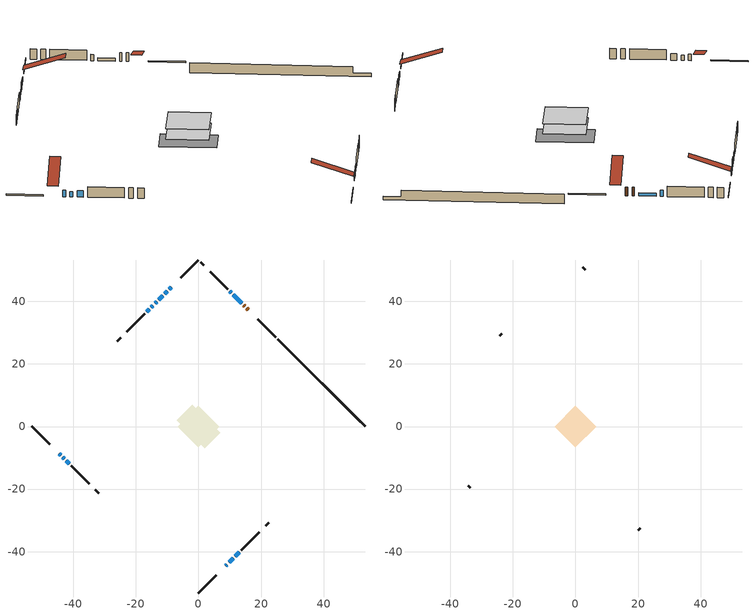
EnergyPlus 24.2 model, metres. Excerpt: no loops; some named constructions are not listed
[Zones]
conditioned space
 floor adiabatic (AdiabaticFloorConstruction): -6.67,0 0,6.67 6.67,0 0,-6.67 z1.31
 floor foundation (Slab1 construction): -6.98,1.95 -1.95,6.98 6.98,-1.95 1.95,-6.98 z-1.01
 wall outside (RimJoist1 construction): 0,-53.21 5.73,-47.49 / -53.21,0 -47.49,-5.73 / 0,53.21 -5.73,47.49 / 24.62,28.59 18.9,34.32 z1.31:1.61
 wall outside (AdiabaticWallConstruction 1): 15.87,37.34 15.45,37.76 / 14.8,38.41 14.44,38.77 z1.31:3.34
 wall outside (AdiabaticWallConstruction): 8.75,-44.46 9.09,-44.12 / -43.36,-9.86 -42.9,-10.31 z1.31:2.53; -44.46,-8.75 -44.01,-9.2 / 10.44,42.77 10.01,43.21 / 11.74,-41.48 13.07,-40.14 z1.31:2.76; 13.79,39.42 11.09,42.12 z1.31:2.02; -8.75,44.46 -9.29,43.92 z1.31:2.48; -9.95,43.27 -10.77,42.44 / -14.56,38.65 -15.08,38.13 / -15.74,37.48 -16.56,36.65 z1.31:2.45; -11.43,41.78 -12.72,40.49 z1.31:3.39; -13.38,39.83 -13.9,39.31 z1.31:2.3; 9.75,-43.46 11.08,-42.13 z1.31:2.91; -42.25,-10.96 -41.28,-11.93 z1.31:2.78
 wall outside (Wall1 construction): 13.72,-39.49 19.37,-33.84 / -40.62,-12.59 -34.98,-18.23 / -17.22,35.99 -22.86,30.35 / 9.35,43.86 3.7,49.51 z1.31:3.75
 wall outside (Wall3 construction): 21.41,-31.8 22.42,-30.8 / -32.93,-20.28 -31.93,-21.28 / -24.91,28.3 -25.91,27.3 / 1.66,51.55 0.66,52.55 z1.31:3.75
 wall foundation (FoundationWall1 construction): 25.28,27.93,-1.01 25.28,27.93,1.31 50.42,2.79,1.31 50.42,2.79,-0.19 53.21,0,-0.19 53.21,0,-1.01
 window (WindowConstruction 9): 8.75,-44.46 9.09,-44.12 z1.31:2.53
 window (WindowConstruction 8): -44.46,-8.75 -44.01,-9.2 z1.31:2.76
 window (WindowConstruction 13): -43.36,-9.86 -42.91,-10.31 z1.31:2.53
 window (WindowConstruction 10): 13.79,39.42 11.09,42.12 z1.31:2.02
 window (WindowConstruction 11): -8.75,44.46 -9.29,43.92 z1.31:2.48
 window (WindowConstruction 12): -9.95,43.26 -10.77,42.44 z1.31:2.45
 window (WindowConstruction): 10.44,42.77 10.01,43.2 z1.31:2.76
 window (WindowConstruction 1): -11.43,41.78 -12.72,40.49 z1.31:3.39
 window (WindowConstruction 2): -13.38,39.83 -13.9,39.31 z1.31:2.3
 window (WindowConstruction 3): -14.56,38.65 -15.08,38.13 z1.31:2.45
 window (WindowConstruction 4): -15.74,37.48 -16.56,36.65 z1.31:2.45
 window (WindowConstruction 5): 9.75,-43.46 11.08,-42.13 z1.31:2.91
 window (WindowConstruction 6): 11.74,-41.48 13.07,-40.15 z1.31:2.76
 window (WindowConstruction 7): -42.25,-10.96 -41.28,-11.93 z1.31:2.78
 door (Door): 15.87,37.34 15.45,37.76 z1.31:3.34
 door (Door 1): 14.8,38.41 14.45,38.77 z1.31:3.34
 ceiling adiabatic (AdiabaticFloorConstruction): 0,-6.67 6.67,0 0,6.67 -6.67,0 z1.31
attic - vented
 floor to conditioned space (Floor1 construction Reversed): -6.67,0 0,6.67 6.67,0 0,-6.67 z3.75
 wall outside (Wall2 construction): 20.03,-33.19 20.76,-32.46 / -34.32,-18.89 -33.59,-19.62 / -23.52,29.69 -24.25,28.96 / 3.05,50.16 2.32,50.89 z1.31:3.75
 roof outside (Roof1 construction): 8.09,-45.12,3.75 1.6,-38.62,6.81 -0.11,-40.33,6.81 6.38,-46.83,3.75; -45.12,-8.09,3.75 -38.62,-1.6,6.81 -40.33,0.11,6.81 -46.83,-6.38,3.75; -8.09,45.12,3.75 -1.6,38.62,6.81 0.11,40.33,6.81 -6.38,46.83,3.75; 16.53,36.68,3.75 10.03,30.19,6.81 11.74,28.48,6.81 18.24,34.97,3.75
[Material] Roughness=Rough; Thermal Absorptance=0.9
Name | Thickness {m} | Conductivity {W/m-K} | Density {kg/m3} | Specific Heat {J/kg-K} | Solar Absorptance | Visible Absorptance
ceiling loosefill ins | 0.169333 | 0.0480833 | 16.02 | 1046.75 | 0.7 | 0.7
ceiling stud and cavity | 0.1397 | 0.0758482 | 65.682 | 1177.47 | 0.7 | 0.7
gypsum board | 0.0127 | 0.160291 | 801 | 837.4 | 0.6 | 0.6
[Construction]
Floor1 construction: ceiling loosefill ins, ceiling stud and cavity, gypsum board
[Schedule:Day:Interval]
interior lighting schedule day: No, 01:00, 0.108182, 04:00, 0.0901515, 05:00, 0.0991667, 06:00, 0.162273, 07:00, 0.270455, 08:00, 0.342576, 10:00, 0.369621, 11:00, 0.351591, 12:00, 0.333561, 13:00, 0.324545, 14:00, 0.31553, 15:00, 0.333561, 16:00, 0.369621, 17:00, 0.450758, 18:00, 0.585985, 19:00, 0.775303, 20:00, 0.955606, 21:00, 0.991667, 22:00, 0.712197, 23:00, 0.360606, 24:00, 0.162273
interior lighting schedule day 1: No, 01:00, 0.100909, 04:00, 0.0840909, 05:00, 0.0925, 06:00, 0.151364, 07:00, 0.252273, 08:00, 0.319545, 10:00, 0.344773, 11:00, 0.327955, 12:00, 0.311136, 13:00, 0.302727, 14:00, 0.294318, 15:00, 0.311136, 16:00, 0.344773, 17:00, 0.420455, 18:00, 0.546591, 19:00, 0.723182, 20:00, 0.891364, 21:00, 0.925, 22:00, 0.664318, 23:00, 0.336364, 24:00, 0.151364
interior lighting schedule day 2: No, 01:00, 0.0927273, 04:00, 0.0772727, 05:00, 0.085, 06:00, 0.139091, 07:00, 0.231818, 08:00, 0.293636, 10:00, 0.316818, 11:00, 0.301364, 12:00, 0.285909, 13:00, 0.278182, 14:00, 0.270455, 15:00, 0.285909, 16:00, 0.316818, 17:00, 0.386364, 18:00, 0.502273, 19:00, 0.664545, 20:00, 0.819091, 21:00, 0.85, 22:00, 0.610455, 23:00, 0.309091, 24:00, 0.139091
interior lighting schedule day 3: No, 01:00, 0.0845455, 04:00, 0.0704545, 05:00, 0.0775, 06:00, 0.126818, 07:00, 0.211364, 08:00, 0.267727, 10:00, 0.288864, 11:00, 0.274773, 12:00, 0.260682, 13:00, 0.253636, 14:00, 0.246591, 15:00, 0.260682, 16:00, 0.288864, 17:00, 0.352273, 18:00, 0.457955, 19:00, 0.605909, 20:00, 0.746818, 21:00, 0.775, 22:00, 0.556591, 23:00, 0.281818, 24:00, 0.126818
interior lighting schedule day 4: No, 01:00, 0.0763636, 04:00, 0.0636364, 05:00, 0.07, 06:00, 0.114545, 07:00, 0.190909, 08:00, 0.241818, 10:00, 0.260909, 11:00, 0.248182, 12:00, 0.235455, 13:00, 0.229091, 14:00, 0.222727, 15:00, 0.235455, 16:00, 0.260909, 17:00, 0.318182, 18:00, 0.413636, 19:00, 0.547273, 20:00, 0.674545, 21:00, 0.7, 22:00, 0.502727, 23:00, 0.254545, 24:00, 0.114545
interior lighting schedule day 5: No, 01:00, 0.0727273, 04:00, 0.0606061, 05:00, 0.0666667, 06:00, 0.109091, 07:00, 0.181818, 08:00, 0.230303, 10:00, 0.248485, 11:00, 0.236364, 12:00, 0.224242, 13:00, 0.218182, 14:00, 0.212121, 15:00, 0.224242, 16:00, 0.248485, 17:00, 0.30303, 18:00, 0.393939, 19:00, 0.521212, 20:00, 0.642424, 21:00, 0.666667, 22:00, 0.478788, 23:00, 0.242424, 24:00, 0.109091
interior lighting schedule day 6: No, 01:00, 0.0745455, 04:00, 0.0621212, 05:00, 0.0683333, 06:00, 0.111818, 07:00, 0.186364, 08:00, 0.236061, 10:00, 0.254697, 11:00, 0.242273, 12:00, 0.229848, 13:00, 0.223636, 14:00, 0.217424, 15:00, 0.229848, 16:00, 0.254697, 17:00, 0.310606, 18:00, 0.403788, 19:00, 0.534242, 20:00, 0.658485, 21:00, 0.683333, 22:00, 0.490758, 23:00, 0.248485, 24:00, 0.111818
interior lighting schedule day 7: No, 01:00, 0.08, 04:00, 0.0666667, 05:00, 0.0733333, 06:00, 0.12, 07:00, 0.2, 08:00, 0.253333, 10:00, 0.273333, 11:00, 0.26, 12:00, 0.246667, 13:00, 0.24, 14:00, 0.233333, 15:00, 0.246667, 16:00, 0.273333, 17:00, 0.333333, 18:00, 0.433333, 19:00, 0.573333, 20:00, 0.706667, 21:00, 0.733333, 22:00, 0.526667, 23:00, 0.266667, 24:00, 0.12
interior lighting schedule day 8: No, 01:00, 0.0890909, 04:00, 0.0742424, 05:00, 0.0816667, 06:00, 0.133636, 07:00, 0.222727, 08:00, 0.282121, 10:00, 0.304394, 11:00, 0.289545, 12:00, 0.274697, 13:00, 0.267273, 14:00, 0.259848, 15:00, 0.274697, 16:00, 0.304394, 17:00, 0.371212, 18:00, 0.482576, 19:00, 0.638485, 20:00, 0.78697, 21:00, 0.816667, 22:00, 0.586515, 23:00, 0.29697, 24:00, 0.133636
interior lighting schedule day 9: No, 01:00, 0.0972727, 04:00, 0.0810606, 05:00, 0.0891667, 06:00, 0.145909, 07:00, 0.243182, 08:00, 0.30803, 10:00, 0.332348, 11:00, 0.316136, 12:00, 0.299924, 13:00, 0.291818, 14:00, 0.283712, 15:00, 0.299924, 16:00, 0.332348, 17:00, 0.405303, 18:00, 0.526894, 19:00, 0.697121, 20:00, 0.859242, 21:00, 0.891667, 22:00, 0.640379, 23:00, 0.324242, 24:00, 0.145909
interior lighting schedule day 10: No, 01:00, 0.105455, 04:00, 0.0878788, 05:00, 0.0966667, 06:00, 0.158182, 07:00, 0.263636, 08:00, 0.333939, 10:00, 0.360303, 11:00, 0.342727, 12:00, 0.325152, 13:00, 0.316364, 14:00, 0.307576, 15:00, 0.325152, 16:00, 0.360303, 17:00, 0.439394, 18:00, 0.571212, 19:00, 0.755758, 20:00, 0.931515, 21:00, 0.966667, 22:00, 0.694242, 23:00, 0.351515, 24:00, 0.158182
interior lighting schedule day 11: No, 01:00, 0.109091, 04:00, 0.0909091, 05:00, 0.1, 06:00, 0.163636, 07:00, 0.272727, 08:00, 0.345455, 10:00, 0.372727, 11:00, 0.354545, 12:00, 0.336364, 13:00, 0.327273, 14:00, 0.318182, 15:00, 0.336364, 16:00, 0.372727, 17:00, 0.454545, 18:00, 0.590909, 19:00, 0.781818, 20:00, 0.963636, 21:00, 1, 22:00, 0.718182, 23:00, 0.363636, 24:00, 0.163636
interior lighting schedule default day; occupants schedule default day; clothes dryer schedule default day; cooking range schedule default day; mech vent bath fan 0 schedule default day; mech vent range fan 0 schedule default day; misc plug loads schedule default day; general water use schedule default day; heating setpoint default day; cooling setpoint default day; clothes dryer exhaust 0 schedule default day; cooling season schedule day; cooling season schedule day 2; cooling season schedule default day; exterior lighting schedule default day; natural vent schedule default day: No, 24:00, 0
occupants schedule day: No, 05:00, 0.426829, 06:00, 0.719512, 07:00, 1, 08:00, 0.670732, 09:00, 0.329268, 14:00, 0.170732, 15:00, 0.231707, 16:00, 0.329268, 17:00, 0.5, 18:00, 0.670732, 19:00, 0.829268, 21:00, 1, 22:00, 0.853659, 23:00, 0.646341, 24:00, 0.426829
clothes dryer schedule day; clothes dryer exhaust 0 schedule day: No, 01:00, 0.123457, 02:00, 0.0740741, 03:00, 0.0493827, 04:00, 0.0246914, 05:00, 0.0493827, 06:00, 0.0740741, 07:00, 0.197531, 08:00, 0.395062, 09:00, 0.592593, 10:00, 0.839506, 11:00, 0.962963, 12:00, 1, 13:00, 0.91358, 14:00, 0.82716, 15:00, 0.716049, 16:00, 0.753086, 17:00, 0.679012, 18:00, 0.666667, 20:00, 0.62963, 21:00, 0.641975, 22:00, 0.666667, 23:00, 0.54321, 24:00, 0.296296
cooking range schedule day: No, 05:00, 0.0597015, 06:00, 0.11194, 07:00, 0.171642, 08:00, 0.291045, 11:00, 0.343284, 12:00, 0.402985, 13:00, 0.462687, 14:00, 0.343284, 15:00, 0.291045, 16:00, 0.402985, 17:00, 0.567164, 18:00, 1, 19:00, 0.850746, 20:00, 0.432836, 21:00, 0.291045, 22:00, 0.231343, 23:00, 0.171642, 24:00, 0.11194
mech vent bath fan 0 schedule day: No, 07:00, 0, 08:00, 1, 09:00, 0.2, 24:00, 0
mech vent range fan 0 schedule day: No, 18:00, 0, 19:00, 1, 20:00, 0.2, 24:00, 0
misc plug loads schedule day: No, 06:00, 0.705882, 07:00, 0.745098, 08:00, 0.803922, 15:00, 0.823529, 16:00, 0.862745, 17:00, 0.921569, 18:00, 0.980392, 19:00, 1, 20:00, 0.980392, 21:00, 0.941176, 22:00, 0.862745, 23:00, 0.784314, 24:00, 0.72549
general water use schedule day: No, 01:00, 0.315068, 03:00, 0.287671, 04:00, 0.342466, 05:00, 0.369863, 06:00, 0.520548, 07:00, 0.60274, 08:00, 0.534247, 10:00, 0.506849, 11:00, 0.465753, 14:00, 0.479452, 15:00, 0.534247, 16:00, 0.589041, 17:00, 0.69863, 18:00, 0.876712, 19:00, 0.890411, 20:00, 0.986301, 21:00, 1, 22:00, 0.863014, 23:00, 0.616438, 24:00, 0.465753
heating setpoint day: No, 07:00, 18, 23:00, 21, 24:00, 18
cooling setpoint day: No, 24:00, 25
cooling season schedule day 1: No, 24:00, 1
exterior lighting schedule day: No, 01:00, 0.566667, 03:00, 0.524167, 05:00, 0.495833, 06:00, 0.5525, 07:00, 0.623333, 08:00, 0.580833, 09:00, 0.439167, 10:00, 0.354167, 12:00, 0.34, 13:00, 0.354167, 14:00, 0.396667, 15:00, 0.425, 16:00, 0.495833, 17:00, 0.623333, 18:00, 0.793333, 19:00, 0.906667, 20:00, 0.963333, 21:00, 0.991667, 22:00, 0.920833, 23:00, 0.793333, 24:00, 0.665833
exterior lighting schedule day 1: No, 01:00, 0.528571, 03:00, 0.488929, 05:00, 0.4625, 06:00, 0.515357, 07:00, 0.581429, 08:00, 0.541786, 09:00, 0.409643, 10:00, 0.330357, 12:00, 0.317143, 13:00, 0.330357, 14:00, 0.37, 15:00, 0.396429, 16:00, 0.4625, 17:00, 0.581429, 18:00, 0.74, 19:00, 0.845714, 20:00, 0.898571, 21:00, 0.925, 22:00, 0.858929, 23:00, 0.74, 24:00, 0.621071
exterior lighting schedule day 10: No, 01:00, 0.552381, 03:00, 0.510952, 05:00, 0.483333, 06:00, 0.538571, 07:00, 0.607619, 08:00, 0.56619, 09:00, 0.428095, 10:00, 0.345238, 12:00, 0.331429, 13:00, 0.345238, 14:00, 0.386667, 15:00, 0.414286, 16:00, 0.483333, 17:00, 0.607619, 18:00, 0.773333, 19:00, 0.88381, 20:00, 0.939048, 21:00, 0.966667, 22:00, 0.897619, 23:00, 0.773333, 24:00, 0.649048
exterior lighting schedule day 11: No, 01:00, 0.571429, 03:00, 0.528571, 05:00, 0.5, 06:00, 0.557143, 07:00, 0.628571, 08:00, 0.585714, 09:00, 0.442857, 10:00, 0.357143, 12:00, 0.342857, 13:00, 0.357143, 14:00, 0.4, 15:00, 0.428571, 16:00, 0.5, 17:00, 0.628571, 18:00, 0.8, 19:00, 0.914286, 20:00, 0.971429, 21:00, 1, 22:00, 0.928571, 23:00, 0.8, 24:00, 0.671429
exterior lighting schedule day 2: No, 01:00, 0.485714, 03:00, 0.449286, 05:00, 0.425, 06:00, 0.473571, 07:00, 0.534286, 08:00, 0.497857, 09:00, 0.376429, 10:00, 0.303571, 12:00, 0.291429, 13:00, 0.303571, 14:00, 0.34, 15:00, 0.364286, 16:00, 0.425, 17:00, 0.534286, 18:00, 0.68, 19:00, 0.777143, 20:00, 0.825714, 21:00, 0.85, 22:00, 0.789286, 23:00, 0.68, 24:00, 0.570714
exterior lighting schedule day 3: No, 01:00, 0.442857, 03:00, 0.409643, 05:00, 0.3875, 06:00, 0.431786, 07:00, 0.487143, 08:00, 0.453929, 09:00, 0.343214, 10:00, 0.276786, 12:00, 0.265714, 13:00, 0.276786, 14:00, 0.31, 15:00, 0.332143, 16:00, 0.3875, 17:00, 0.487143, 18:00, 0.62, 19:00, 0.708571, 20:00, 0.752857, 21:00, 0.775, 22:00, 0.719643, 23:00, 0.62, 24:00, 0.520357
exterior lighting schedule day 4: No, 01:00, 0.4, 03:00, 0.37, 05:00, 0.35, 06:00, 0.39, 07:00, 0.44, 08:00, 0.41, 09:00, 0.31, 10:00, 0.25, 12:00, 0.24, 13:00, 0.25, 14:00, 0.28, 15:00, 0.3, 16:00, 0.35, 17:00, 0.44, 18:00, 0.56, 19:00, 0.64, 20:00, 0.68, 21:00, 0.7, 22:00, 0.65, 23:00, 0.56, 24:00, 0.47
exterior lighting schedule day 5: No, 01:00, 0.380952, 03:00, 0.352381, 05:00, 0.333333, 06:00, 0.371429, 07:00, 0.419048, 08:00, 0.390476, 09:00, 0.295238, 10:00, 0.238095, 12:00, 0.228571, 13:00, 0.238095, 14:00, 0.266667, 15:00, 0.285714, 16:00, 0.333333, 17:00, 0.419048, 18:00, 0.533333, 19:00, 0.609524, 20:00, 0.647619, 21:00, 0.666667, 22:00, 0.619048, 23:00, 0.533333, 24:00, 0.447619
exterior lighting schedule day 6: No, 01:00, 0.390476, 03:00, 0.36119, 05:00, 0.341667, 06:00, 0.380714, 07:00, 0.429524, 08:00, 0.400238, 09:00, 0.302619, 10:00, 0.244048, 12:00, 0.234286, 13:00, 0.244048, 14:00, 0.273333, 15:00, 0.292857, 16:00, 0.341667, 17:00, 0.429524, 18:00, 0.546667, 19:00, 0.624762, 20:00, 0.66381, 21:00, 0.683333, 22:00, 0.634524, 23:00, 0.546667, 24:00, 0.45881
exterior lighting schedule day 7: No, 01:00, 0.419048, 03:00, 0.387619, 05:00, 0.366667, 06:00, 0.408571, 07:00, 0.460952, 08:00, 0.429524, 09:00, 0.324762, 10:00, 0.261905, 12:00, 0.251429, 13:00, 0.261905, 14:00, 0.293333, 15:00, 0.314286, 16:00, 0.366667, 17:00, 0.460952, 18:00, 0.586667, 19:00, 0.670476, 20:00, 0.712381, 21:00, 0.733333, 22:00, 0.680952, 23:00, 0.586667, 24:00, 0.492381
exterior lighting schedule day 8: No, 01:00, 0.466667, 03:00, 0.431667, 05:00, 0.408333, 06:00, 0.455, 07:00, 0.513333, 08:00, 0.478333, 09:00, 0.361667, 10:00, 0.291667, 12:00, 0.28, 13:00, 0.291667, 14:00, 0.326667, 15:00, 0.35, 16:00, 0.408333, 17:00, 0.513333, 18:00, 0.653333, 19:00, 0.746667, 20:00, 0.793333, 21:00, 0.816667, 22:00, 0.758333, 23:00, 0.653333, 24:00, 0.548333
exterior lighting schedule day 9: No, 01:00, 0.509524, 03:00, 0.47131, 05:00, 0.445833, 06:00, 0.496786, 07:00, 0.560476, 08:00, 0.522262, 09:00, 0.394881, 10:00, 0.318452, 12:00, 0.305714, 13:00, 0.318452, 14:00, 0.356667, 15:00, 0.382143, 16:00, 0.445833, 17:00, 0.560476, 18:00, 0.713333, 19:00, 0.815238, 20:00, 0.86619, 21:00, 0.891667, 22:00, 0.827976, 23:00, 0.713333, 24:00, 0.59869
[Schedule:Week:Daily]
heating setpoint Week Rule - Jan1-Dec31: heating setpoint day, heating setpoint day, heating setpoint day, heating setpoint day, heating setpoint day, heating setpoint day, heating setpoint day, heating setpoint default day, heating setpoint default day, heating setpoint default day, heating setpoint default day, heating setpoint default day
clothes dryer exhaust 0 schedule Week Rule - Jan1-Dec31: clothes dryer exhaust 0 schedule day, clothes dryer exhaust 0 schedule day, clothes dryer exhaust 0 schedule day, clothes dryer exhaust 0 schedule day, clothes dryer exhaust 0 schedule day, clothes dryer exhaust 0 schedule day, clothes dryer exhaust 0 schedule day, clothes dryer exhaust 0 schedule default day, clothes dryer exhaust 0 schedule default day, clothes dryer exhaust 0 schedule default day, clothes dryer exhaust 0 schedule default day, clothes dryer exhaust 0 schedule default day
cooling season schedule Week Rule - Jan1-May26: cooling season schedule day, cooling season schedule day, cooling season schedule day, cooling season schedule day, cooling season schedule day, cooling season schedule day, cooling season schedule day, cooling season schedule default day, cooling season schedule default day, cooling season schedule default day, cooling season schedule default day, cooling season schedule default day
cooling season schedule Week Rule - May27-Jun2: cooling season schedule day, cooling season schedule day, cooling season schedule day, cooling season schedule day, cooling season schedule day, cooling season schedule day 1, cooling season schedule day 1, cooling season schedule default day, cooling season schedule default day, cooling season schedule default day, cooling season schedule default day, cooling season schedule default day
cooling season schedule Week Rule - Jun3-Aug25: cooling season schedule day 1, cooling season schedule day 1, cooling season schedule day 1, cooling season schedule day 1, cooling season schedule day 1, cooling season schedule day 1, cooling season schedule day 1, cooling season schedule default day, cooling season schedule default day, cooling season schedule default day, cooling season schedule default day, cooling season schedule default day
cooling season schedule Week Rule - Aug26-Sep1: cooling season schedule day 1, cooling season schedule day 1, cooling season schedule day 1, cooling season schedule day 1, cooling season schedule day 1, cooling season schedule day 1, cooling season schedule day 2, cooling season schedule default day, cooling season schedule default day, cooling season schedule default day, cooling season schedule default day, cooling season schedule default day
cooling season schedule Week Rule - Sep2-Dec31: cooling season schedule day 2, cooling season schedule day 2, cooling season schedule day 2, cooling season schedule day 2, cooling season schedule day 2, cooling season schedule day 2, cooling season schedule day 2, cooling season schedule default day, cooling season schedule default day, cooling season schedule default day, cooling season schedule default day, cooling season schedule default day
exterior lighting schedule Week Rule - Oct7-Oct27: exterior lighting schedule day 9, exterior lighting schedule day 9, exterior lighting schedule day 9, exterior lighting schedule day 9, exterior lighting schedule day 9, exterior lighting schedule day 9, exterior lighting schedule day 9, exterior lighting schedule default day, exterior lighting schedule default day, exterior lighting schedule default day, exterior lighting schedule default day, exterior lighting schedule default day
exterior lighting schedule Week Rule - Oct28-Nov3: exterior lighting schedule day 9, exterior lighting schedule day 9, exterior lighting schedule day 9, exterior lighting schedule day 9, exterior lighting schedule day 10, exterior lighting schedule day 10, exterior lighting schedule day 10, exterior lighting schedule default day, exterior lighting schedule default day, exterior lighting schedule default day, exterior lighting schedule default day, exterior lighting schedule default day
exterior lighting schedule Week Rule - Nov4-Nov24: exterior lighting schedule day 10, exterior lighting schedule day 10, exterior lighting schedule day 10, exterior lighting schedule day 10, exterior lighting schedule day 10, exterior lighting schedule day 10, exterior lighting schedule day 10, exterior lighting schedule default day, exterior lighting schedule default day, exterior lighting schedule default day, exterior lighting schedule default day, exterior lighting schedule default day
exterior lighting schedule Week Rule - Nov25-Dec1: exterior lighting schedule day 10, exterior lighting schedule day 10, exterior lighting schedule day 10, exterior lighting schedule day 10, exterior lighting schedule day 10, exterior lighting schedule day 10, exterior lighting schedule day 11, exterior lighting schedule default day, exterior lighting schedule default day, exterior lighting schedule default day, exterior lighting schedule default day, exterior lighting schedule default day
exterior lighting schedule Week Rule - Dec2-Dec31: exterior lighting schedule day 11, exterior lighting schedule day 11, exterior lighting schedule day 11, exterior lighting schedule day 11, exterior lighting schedule day 11, exterior lighting schedule day 11, exterior lighting schedule day 11, exterior lighting schedule default day, exterior lighting schedule default day, exterior lighting schedule default day, exterior lighting schedule default day, exterior lighting schedule default day
natural vent schedule Week Rule - Jan1-Dec31: natural vent schedule default day, natural vent schedule default day, natural vent schedule default day, natural vent schedule default day, natural vent schedule default day, natural vent schedule default day, natural vent schedule default day, natural vent schedule default day, natural vent schedule default day, natural vent schedule default day, natural vent schedule default day, natural vent schedule default day
